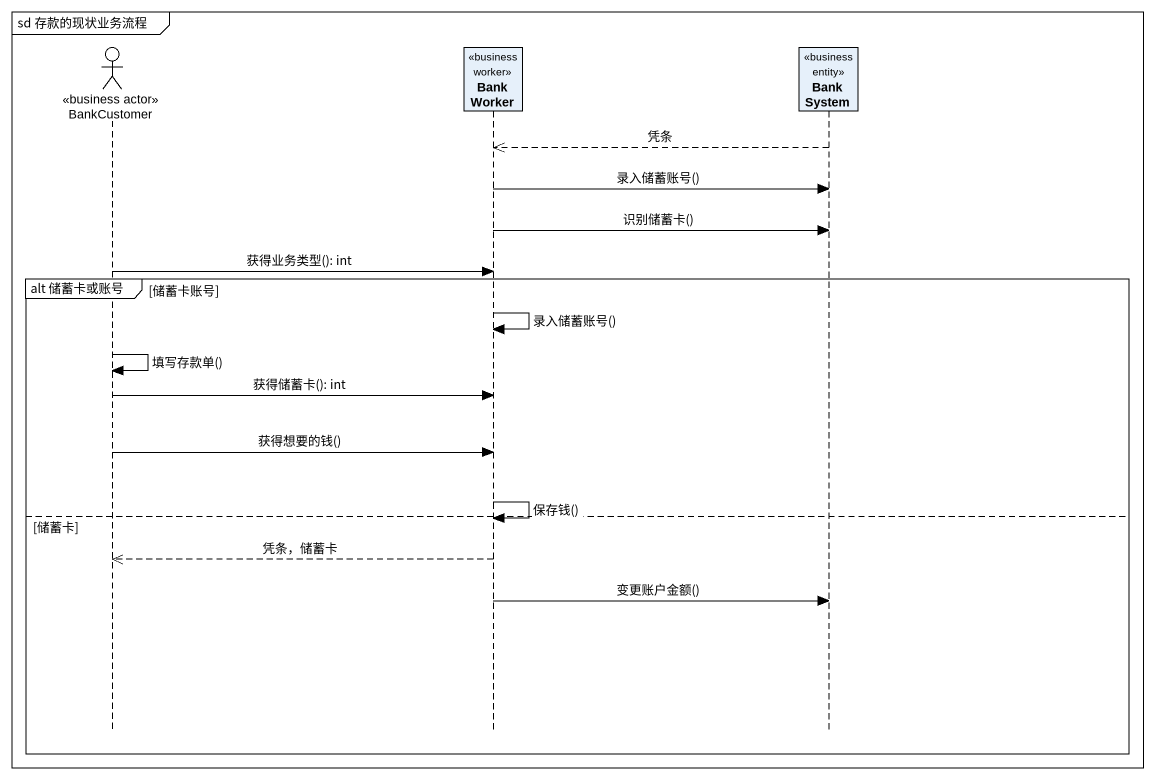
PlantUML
@startuml
mainframe sd 存款的现状业务流程
hide footbox
actor BankCustomer <<business actor>>
participant BankWorker <<business worker>>
participant BankSystem <<business entity>>

BankSystem -->> BankWorker : 凭条
BankWorker -> BankSystem : 录入储蓄账号()
BankWorker -> BankSystem : 识别储蓄卡()
BankCustomer -> BankWorker : 获得业务类型(): int
group alt 储蓄卡或账号 [储蓄卡账号]
  BankWorker -> BankWorker : 录入储蓄账号()
  BankCustomer -> BankCustomer : 填写存款单()
  BankCustomer -> BankWorker : 获得储蓄卡(): int
  BankCustomer -> BankWorker : 获得想要的钱()
  BankWorker -> BankWorker : 保存钱()
else 储蓄卡
  BankWorker -->> BankCustomer : 凭条，储蓄卡
  BankWorker -> BankSystem : 变更账户金额()
end
@enduml
